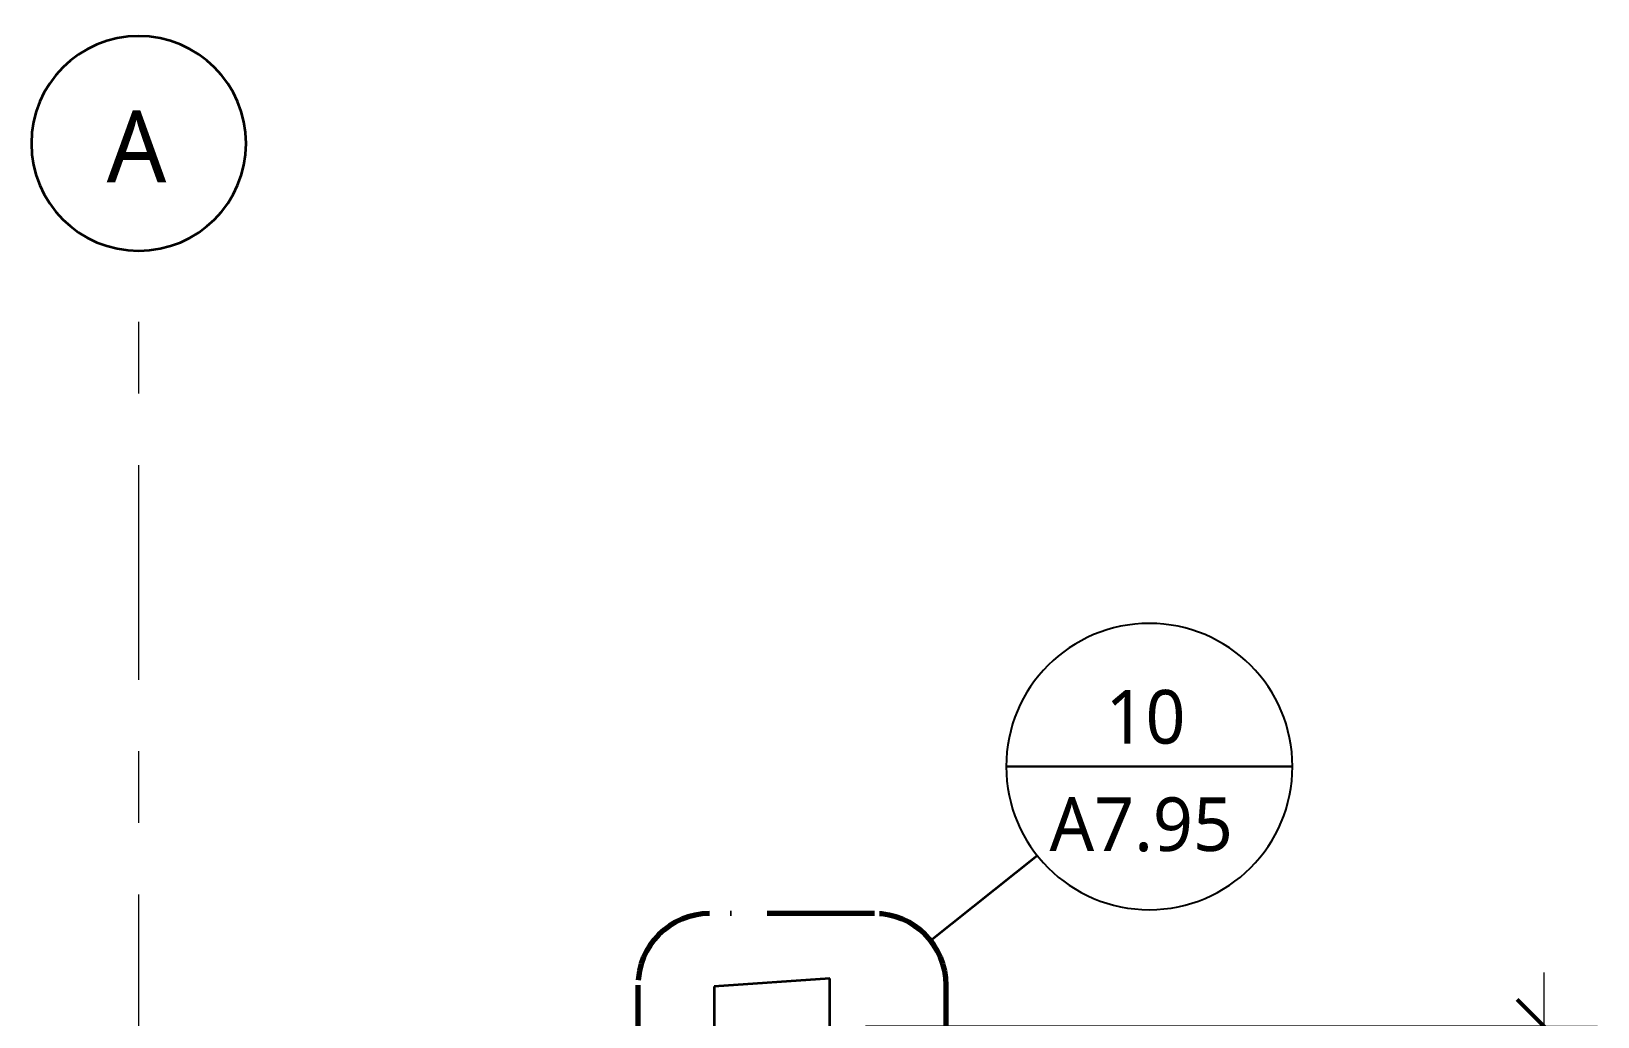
# Model space of a CAD drawing. Header units: inches. Extents: x 6 to 8416, y -388 to 6104.
# Drawn here: x 2944.9 to 3076.2, y 6021.8 to 6104.4 of the extents above; entities that cross this region are included whole.
import ezdxf

# ---------------------------------------------------------------- set-up
doc = ezdxf.new("R2010")
doc.units = ezdxf.units.IN
doc.header["$MEASUREMENT"] = 0
doc.linetypes.add('Center 3_8_', pattern=[36, 18, -6, 6, -6])
doc.linetypes.add('Dash Dot 3_16_', pattern=[15, 9, -3, 0, -3])
for name, color, linetype, lineweight in [('A-ANNO-DIMS', 211, 'Continuous', 13), ('A-ANNO-DIMS-48', 211, 'Continuous', 13), ('A-ANNO-NOTE', 131, 'Continuous', 18), ('A-ANNO-SYMB', 150, 'Continuous', 13), ('A-WALL', 113, 'Continuous', 25), ('S-GRID', 1, 'Continuous', 13), ('S-GRID-IDEN', 1, 'Continuous', 35)]:
    doc.layers.add(name, color=color, linetype=linetype, lineweight=lineweight)
doc.styles.add('Open Sans_2', font='OpenSans-Regular.ttf', dxfattribs={"height": 6})
doc.styles.add('Open Sans_3', font='OpenSans-Regular.ttf', dxfattribs={"height": 4.5})
doc.styles.add('Open Sans_5', font='OpenSans-Regular.ttf', dxfattribs={"width": 0.88, "height": 4.5})
doc.dimstyles.new('Linear_-_3_32_', dxfattribs={"dimscale": 12, "dimtxt": 4.83561, "dimasz": 0.375, "dimexe": 0.375, "dimexo": 0.25, "dimgap": 0.125, "dimtad": 1, "dimdec": 8, "dimrnd": 0.003906, "dimzin": 3, "dimdsep": 46, "dimlunit": 4, "dimtxsty": 'Open Sans_5', "dimblk1": 'OBLIQUE', "dimblk2": 'OBLIQUE', "dimsah": 1, "dimcen": 0.09, "dimdle": 0.375, "dimadec": 3, "dimazin": 2, "dimtfac": 1, "dimtdec": 4, "dimtix": 1, "dimtmove": 0, "dimatfit": 3, "dimfxl": 1, "dimtvp": 1, "dimtfill": 1, "dimfrac": 2, "dimtolj": 1, "dimtzin": 0, "dimarcsym": 2})

# ---------------------------------------------------------------- blocks, each defined once
blk = doc.blocks.new('Grid - AN Grid Head-AM-799031-WALL SECTION - GARAGE')
at = {"layer": 'S-GRID-IDEN'}
for start, end in [(360, 180), (180, 360)]:
    blk.add_arc((-25.06, 6095.01), 9, start, end, dxfattribs=at)
blk = doc.blocks.new('Drafting View - CDs-920680-WALL SECTION - GARAGE')
at = {"layer": 'A-ANNO-NOTE', "lineweight": 25}
for p, q in [((-52.62, 5046.64), (-28.62, 5046.64)), ((-28.62, 5046.64), (-52.62, 5046.64))]:
    blk.add_line(p, q, dxfattribs=at)
for start, end in [(0, 180), (180, 0)]:
    blk.add_arc((-40.62, 5046.64), 12, start, end, dxfattribs=at)
blk = doc.blocks.new('DIMBLOCK19-WALL SECTION - GARAGE')
at = {"layer": 'A-ANNO-DIMS-48'}
for p, q in [((3071.73, 6025.5), (3071.73, 5992.5)), ((3071.73, 6021), (3014.85, 6021)), ((3071.73, 6021), (3076.23, 6021)), ((3071.73, 5997), (3065.22, 5997)), ((3071.73, 5997), (3076.23, 5997))]:
    blk.add_line(p, q, dxfattribs=at)
at = {"layer": 'A-ANNO-DIMS-48', "lineweight": 50}
for p, q in [((3071.73, 6021), (3069.48, 6023.25)), ((3071.73, 6021), (3073.98, 6018.75)), ((3071.73, 5997), (3069.48, 5999.25)), ((3071.73, 5997), (3073.98, 5994.75))]:
    blk.add_line(p, q, dxfattribs=at)
at = {"layer": 'A-ANNO-DIMS-48', "color": 0, "insert": (3064.18, 6001.96), "char_height": 4.5, "width": 16.8901, "attachment_point": 1, "rotation": 90, "line_spacing_factor": 1.151336, "style": 'Open Sans_5', "bg_fill": 3, "box_fill_scale": 1.25, "bg_fill_color": 256, "bg_fill_true_color": 13158600, "bg_fill_transparency": 0}
blk.add_mtext('2\' - 0"', dxfattribs=at)
blk = doc.blocks.new('_Oblique')
at = {"color": 0, "linetype": 'ByBlock', "lineweight": -2}
blk.add_line((-0.5, -0.5), (0.5, 0.5), dxfattribs=at)

msp = doc.modelspace()

# ---------------------------------------------------------------- linework, layer by layer
at = {"layer": 'A-ANNO-SYMB', "lineweight": 35}
msp.add_line((3020.30811253, 6028.18278337), (3029.25493952, 6035.30265163), dxfattribs=at)
at = {"layer": 'A-ANNO-SYMB', "linetype": 'Dash Dot 3_16_', "lineweight": 70}
for p, q in [((3015.6132922, 6030.44665409), (3001.77678615, 6030.44665409)), ((2995.77678615, 6024.44665409), (2995.77678615, 6001.20662476)), ((3021.6132922, 6001.20662476), (3021.6132922, 6024.44665409))]:
    msp.add_line(p, q, dxfattribs=at)
for centre, start, end in [((3001.77678615, 6024.44665409), 90, 180), ((3015.6132922, 6024.44665409), 0, 90)]:
    msp.add_arc(centre, 6, start, end, dxfattribs=at)
at = {"layer": 'A-WALL', "lineweight": 35}
for p, q in [((3011.85171903, 6025), (3002.16421903, 6024.32258401)), ((3011.85171903, 5968.625), (3011.85171903, 6025)), ((3002.16421903, 6024.32258401), (3002.16421903, 6001.68554687))]:
    msp.add_line(p, q, dxfattribs=at)
at = {"layer": 'S-GRID', "linetype": 'Center 3_8_'}
msp.add_line((2953.91421903, 4934.05025506), (2953.91421903, 6086.00577229), dxfattribs=at)

# ---------------------------------------------------------------- block references
at = {"layer": 'A-ANNO-SYMB', "lineweight": 35}
msp.add_blockref('Drafting View - CDs-920680-WALL SECTION - GARAGE', (3079.26537531, 996.1322581), dxfattribs=at)
at = {"layer": 'S-GRID-IDEN'}
msp.add_blockref('Grid - AN Grid Head-AM-799031-WALL SECTION - GARAGE', (2978.97499582, 0), dxfattribs=at)

# ---------------------------------------------------------------- texts
at = {"layer": 'A-ANNO-SYMB', "char_height": 4.5, "attachment_point": 1, "style": 'Open Sans_3'}
for s, insert, width in [('10', (3034.97502412, 6049.19322316), 8.787), ('A7.95', (3030.27896113, 6040.19322316), 20.1495)]:
    msp.add_mtext(s, dxfattribs=dict(at, insert=insert, width=width))
at = {"layer": 'S-GRID-IDEN', "lineweight": 13, "insert": (2951.23678894, 6097.76008594), "char_height": 6, "width": 6.363, "attachment_point": 1, "style": 'Open Sans_2'}
msp.add_mtext('A', dxfattribs=at)

# ---------------------------------------------------------------- next in the draw order: dimensions: what is measured, and where the dimension line sits
at = {"layer": 'A-ANNO-DIMS'}
dim = msp.add_linear_dim(base=(3071.7347007011, 5997), p1=(3011.8517190284, 6021), p2=(3062.223218681, 5997), angle=90, dimstyle='Linear_-_3_32_', override={"dimpost": '<>', "dimfxl": 55.796846}, dxfattribs=at)
dim.commit()
dim.dimension.update_dxf_attribs({"geometry": 'DIMBLOCK19-WALL SECTION - GARAGE', "text_midpoint": (3067.9279909241, 6009)})

doc.saveas('drawing.dxf')
